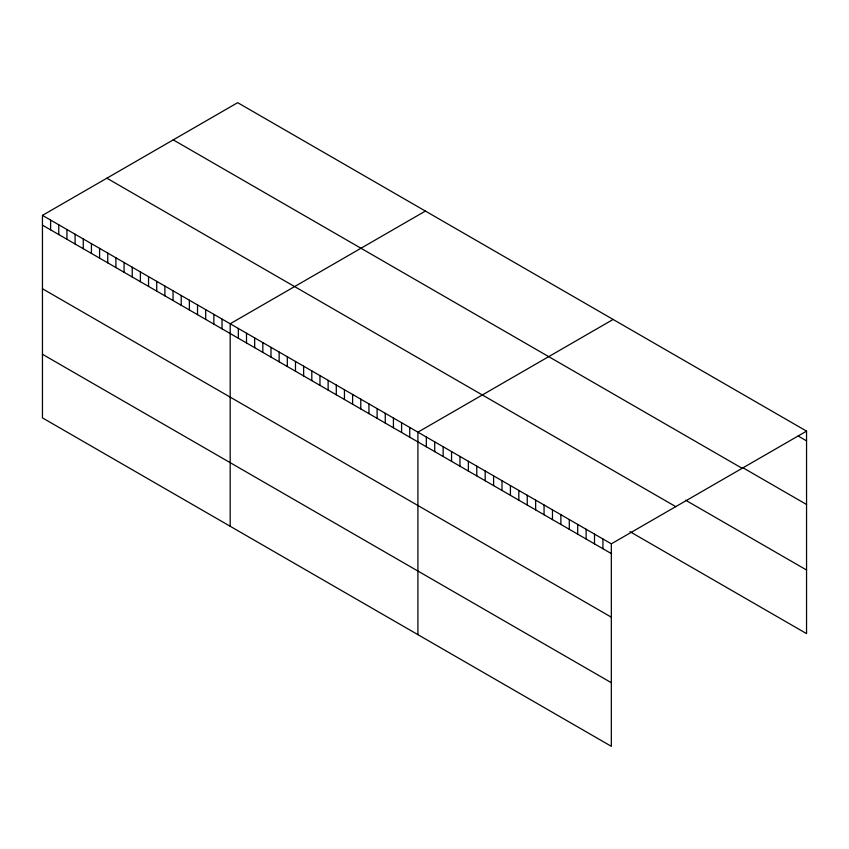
<?xml version="1.0" encoding="UTF-8"?>
<svg xmlns="http://www.w3.org/2000/svg" width="849" height="849" viewBox="0 0 849 849"><rect width="100%" height="100%" fill="white"/><g stroke="black" fill="none" stroke-linecap="round" stroke-linejoin="round"><path stroke-width="1.27" d="M42.45 215.381L611.333 543.827L611.333 746.324L42.45 417.878L42.45 215.381L237.667 102.676L806.55 431.122L806.55 633.619L629.947 531.654M425.402 211.061L230.185 323.766L230.185 526.263M613.127 319.447L417.91 432.162L417.91 634.649M611.333 543.827L806.55 431.122M798.145 436.015L806.55 440.875M742.429 467.459L806.55 504.476M173.249 139.873L742.132 468.308M685.663 500.22L806.55 570.008M106.868 178.194L675.751 506.63M42.45 225.144L611.333 553.58M42.45 288.745L611.333 617.181M42.45 354.277L611.333 682.713M602.928 538.977L602.928 548.73M594.512 534.117L594.512 543.869M586.107 529.267L586.107 539.019M577.691 524.406L577.691 534.159M569.286 519.556L569.286 529.309M560.871 514.696L560.871 524.449M552.466 509.846L552.466 519.599M544.06 504.985L544.06 514.738M535.645 500.135L535.645 509.888M527.24 495.275L527.24 505.028M518.824 490.425L518.824 500.178M510.419 485.564L510.419 495.317M502.003 480.714L502.003 490.467M493.598 475.854L493.598 485.607M485.193 471.004L485.193 480.757M476.777 466.143L476.777 475.896M468.372 461.294L468.372 471.046M459.956 456.433L459.956 466.186M451.551 451.583L451.551 461.336M443.146 446.723L443.146 456.475M434.73 441.873L434.73 451.626M426.325 437.012L426.325 446.765M409.749 427.44L409.749 437.203M401.588 422.728L401.588 432.481M393.427 418.016L393.427 427.769M385.266 413.304L385.266 423.057M377.105 408.592L377.105 418.345M368.944 403.88L368.944 413.633M360.772 399.168L360.772 408.921M352.611 394.456L352.611 404.209M344.45 389.744L344.45 399.497M336.289 385.032L336.289 394.785M328.128 380.32L328.128 390.073M319.967 375.608L319.967 385.361M311.806 370.896L311.806 380.649M303.645 366.184L303.645 375.937M295.484 361.472L295.484 371.225M287.312 356.76L287.312 366.513M279.151 352.048L279.151 361.801M270.99 347.337L270.99 357.089M262.829 342.625L262.829 352.377M254.668 337.913L254.668 347.666M246.507 333.201L246.507 342.954M238.346 328.489L238.346 338.242M222.024 319.054L222.024 328.818M213.852 314.342L213.852 324.095M205.691 309.63L205.691 319.383M197.53 304.918L197.53 314.671M189.369 300.206L189.369 309.959M181.208 295.494L181.208 305.247M173.047 290.783L173.047 300.535M164.886 286.071L164.886 295.823M156.725 281.359L156.725 291.111M148.554 276.647L148.554 286.4M140.393 271.935L140.393 281.688M132.232 267.223L132.232 276.976M124.071 262.511L124.071 272.264M115.91 257.799L115.91 267.552M107.749 253.087L107.749 262.84M99.588 248.375L99.588 258.128M91.427 243.663L91.427 253.416M83.266 238.951L83.266 248.704M75.094 234.239L75.094 243.992M66.933 229.527L66.933 239.28M58.772 224.815L58.772 234.568M50.611 220.103L50.611 229.856"/></g></svg>
